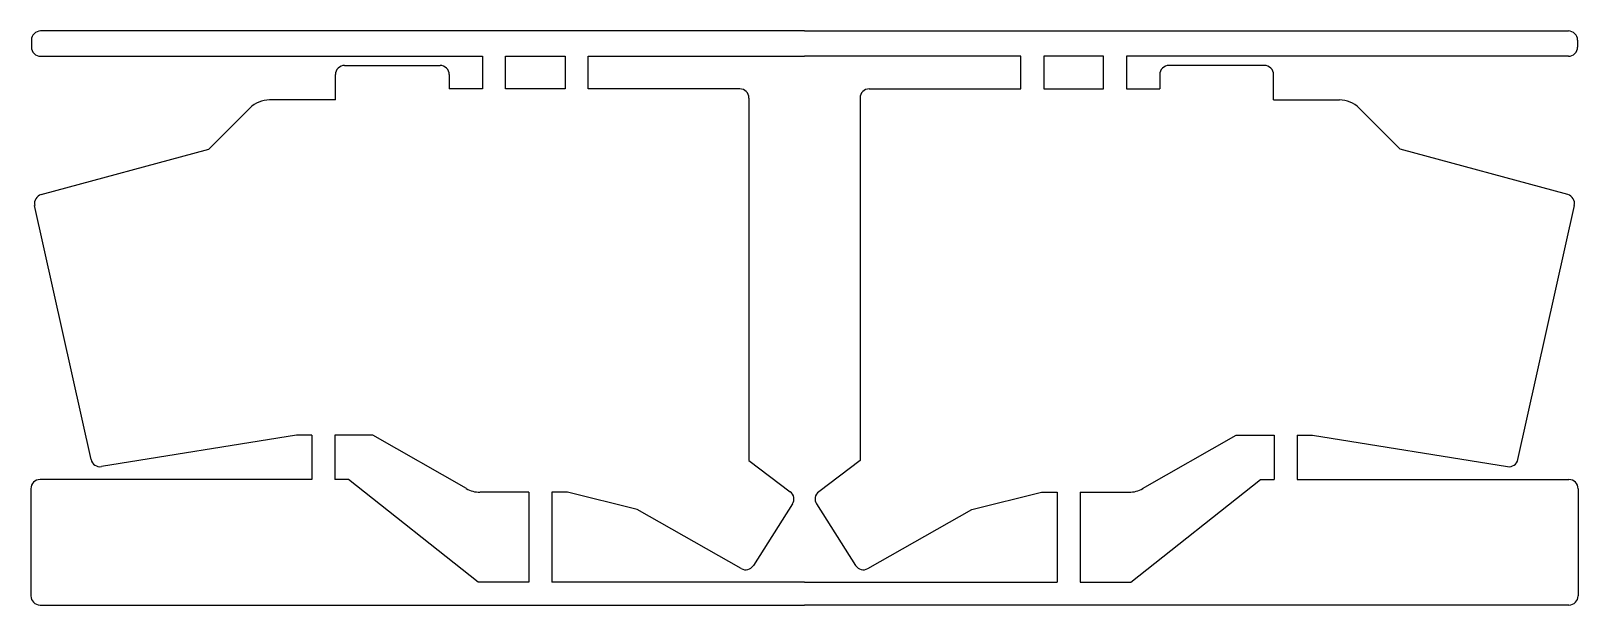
# Model space of a CAD drawing. Header units: millimetres. Extents: x -168 to 168, y -65 to 60.
import ezdxf

# ---------------------------------------------------------------- set-up
doc = ezdxf.new("R2010")
doc.units = ezdxf.units.MM
doc.layers.add('Sketch675', color=7, linetype='CONTINUOUS')

msp = doc.modelspace()

# ---------------------------------------------------------------- linework, layer by layer
at = {"layer": 'Sketch675'}
for p, q in [((-168.18, 57.92), (-168.18, 56.42)), ((0, 59.92), (-166.18, 59.92)), ((0, 59.92), (166.18, 59.92)), ((168.18, 57.92), (168.18, 56.42)), ((168.18, 57.92), (168.18, 56.42)), ((168.18, 57.92), (168.18, 56.42)), ((-166.18, 54.42), (-70.08, 54.42)), ((-70.08, 54.42), (-70.08, 47.33)), ((-65.08, 47.33), (-65.08, 54.42)), ((-65.08, 54.42), (-52.08, 54.42)), ((-52.08, 54.42), (-52.08, 47.33)), ((-47.08, 47.33), (-47.08, 54.42)), ((-47.08, 54.42), (0, 54.42)), ((47.08, 54.42), (0, 54.42)), ((47.08, 47.33), (47.08, 54.42)), ((65.08, 54.42), (52.08, 54.42)), ((52.08, 54.42), (52.08, 47.33)), ((65.08, 47.33), (65.08, 54.42)), ((70.08, 54.42), (70.08, 47.33)), ((166.18, 54.42), (70.08, 54.42)), ((-100.05, 52.42), (-79.28, 52.42)), ((100.05, 52.42), (79.28, 52.42)), ((-102.05, 44.92), (-102.05, 50.42)), ((-77.28, 50.42), (-77.28, 47.33)), ((-70.08, 47.33), (-77.28, 47.33)), ((-52.08, 47.33), (-65.08, 47.33)), ((-14.08, 47.33), (-47.08, 47.33)), ((14.08, 47.33), (47.08, 47.33)), ((52.08, 47.33), (65.08, 47.33)), ((70.08, 47.33), (77.28, 47.33)), ((77.28, 50.42), (77.28, 47.33)), ((102.05, 44.92), (102.05, 50.42)), ((-102.05, 44.92), (-116.39, 44.92)), ((-12.08, 45.33), (-12.08, -33.45)), ((12.08, 45.33), (12.08, -33.45)), ((102.05, 44.92), (116.39, 44.92)), ((-129.58, 34.23), (-120.64, 43.17)), ((129.58, 34.23), (120.64, 43.17)), ((-166.04, 24.33), (-129.58, 34.23)), ((166.04, 24.33), (129.58, 34.23)), ((-155.2, -33.26), (-167.47, 21.96)), ((155.2, -33.26), (167.47, 21.96)), ((-110.48, -27.98), (-152.93, -34.8)), ((-107.18, -27.98), (-110.48, -27.98)), ((-107.18, -27.98), (-107.18, -37.63)), ((-93.88, -27.98), (-102.18, -27.98)), ((-102.18, -27.98), (-102.18, -37.63)), ((-73.56, -39.58), (-93.88, -27.98)), ((73.56, -39.58), (93.88, -27.98)), ((93.88, -27.98), (102.18, -27.98)), ((102.18, -27.98), (102.18, -37.63)), ((107.18, -27.98), (110.48, -27.98)), ((107.18, -27.98), (107.18, -37.63)), ((110.48, -27.98), (152.93, -34.8)), ((-12.08, -33.45), (-3.1, -40.26)), ((12.08, -33.45), (3.1, -40.26)), ((-168.28, -39.63), (-168.28, -62.91)), ((-107.18, -37.63), (-166.28, -37.63)), ((-99.18, -37.63), (-102.18, -37.63)), ((-71, -59.91), (-99.18, -37.63)), ((-60, -40.38), (-70.59, -40.38)), ((-60, -40.38), (-60, -59.91)), ((-55, -40.38), (-55, -59.91)), ((-51.58, -40.38), (-55, -40.38)), ((-36.38, -44.17), (-51.58, -40.38)), ((36.38, -44.17), (51.58, -40.38)), ((51.58, -40.38), (55, -40.38)), ((55, -40.38), (55, -59.91)), ((60, -40.38), (70.59, -40.38)), ((60, -40.38), (60, -59.91)), ((71, -59.91), (99.18, -37.63)), ((99.18, -37.63), (102.18, -37.63)), ((107.18, -37.63), (166.28, -37.63)), ((168.28, -39.63), (168.28, -62.91)), ((-2.62, -42.93), (-11.11, -56.31)), ((2.62, -42.93), (11.11, -56.31)), ((-13.78, -56.98), (-36.38, -44.17)), ((13.78, -56.98), (36.38, -44.17)), ((-60, -59.91), (-71, -59.91)), ((0, -59.91), (-55, -59.91)), ((0, -59.91), (55, -59.91)), ((60, -59.91), (71, -59.91)), ((-166.28, -64.92), (0, -64.92)), ((166.28, -64.92), (0, -64.92))]:
    msp.add_line(p, q, dxfattribs=at)
for centre, radius, start, end in [((-166.18, 57.92), 2, 90, 180), ((166.18, 57.92), 2, 0, 90), ((-166.18, 56.42), 2, 180, -90), ((166.18, 56.42), 2, -90, 0), ((-100.05, 50.42), 2, 90, -180), ((-79.28, 50.42), 2, 0, 90), ((79.28, 50.42), 2, 90, 180), ((100.05, 50.42), 2, 0, 90), ((-14.08, 45.33), 2, 0, 90), ((14.08, 45.33), 2, 90, 180), ((-116.39, 38.92), 6, 90, 135), ((116.39, 38.92), 6, 45, 90), ((-165.51, 22.4), 2, 105.1918, -167.4813), ((165.51, 22.4), 2, -12.5187, 74.8082), ((-153.25, -32.83), 2, -167.4813, -80.8611), ((153.25, -32.83), 2, -99.1389, -12.5187), ((-166.28, -39.63), 2, 90, 180), ((-70.59, -34.38), 6, -119.7449, -90.0419), ((-4.3, -41.86), 2, -32.4043, 52.8026), ((4.3, -41.86), 2, 127.1974, -147.5957), ((70.59, -34.38), 6, -89.9581, -60.2551), ((166.28, -39.63), 2, 0, 90), ((-12.8, -55.24), 2, -119.5358, -32.4043), ((12.8, -55.24), 2, -147.5957, -60.4642), ((-166.28, -62.91), 2, 180, -90), ((166.28, -62.91), 2, -90, 0)]:
    msp.add_arc(centre, radius, start, end, dxfattribs=at)

doc.saveas('drawing.dxf')
